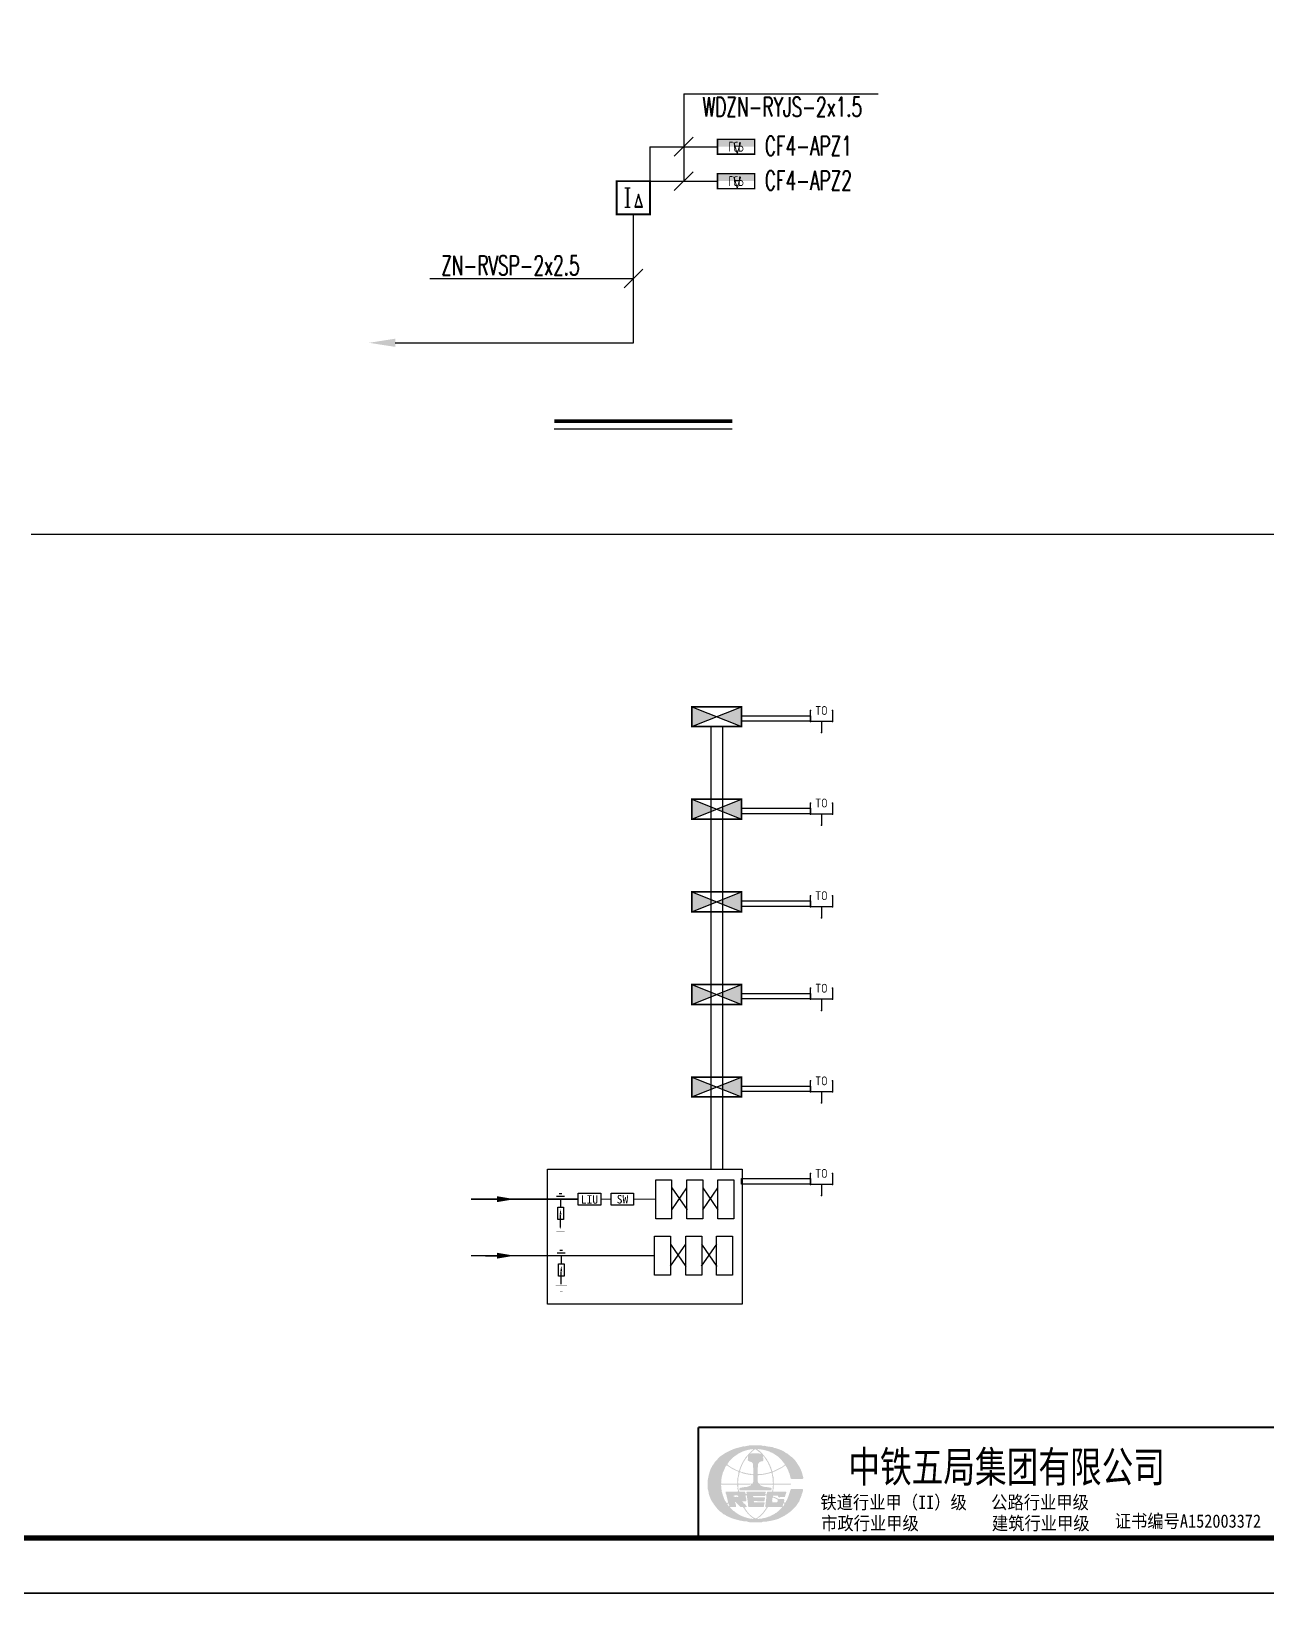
# Model space of a CAD drawing. Extents: x -124594 to 516503, y -3148 to 203159.
# Drawn here: x 29318 to 51674, y 143739 to 172017 of the extents above; entities that cross this region are included whole.
import ezdxf
from ezdxf.enums import TextEntityAlignment as Align

# ---------------------------------------------------------------- set-up
doc = ezdxf.new("R2010")
doc.units = 0
doc.header["$LTSCALE"] = 1000
doc.header["$MEASUREMENT"] = 0
doc.linetypes.add('ACAD_ISO03W100', pattern=[30, 12, -18])
doc.linetypes.add('CENTER2', pattern=[1.125, 0.75, -0.125, 0.125, -0.125])
for name, color, linetype in [('CABLETRAY_PDS', 5, 'Continuous'), ('DIM_SYMB', 3, 'Continuous'), ('ELEMENT', 3, 'Continuous'), ('EQUIP-消防', 3, 'Continuous'), ('EQUIP-通讯', 3, 'Continuous'), ('EQUIP_箱柜', 3, 'Continuous'), ('PC', 4, 'Continuous'), ('PUB_TITLE', 4, 'Continuous'), ('TEL_TEXT', 7, 'Continuous'), ('WIRE-2', 2, 'CENTER2'), ('WIRE-照明', 1, 'Continuous'), ('WIRE-通讯', 4, 'Continuous'), ('YELLOW', 2, 'Continuous'), ('图签目录', 255, 'Continuous'), ('打印框线', 7, 'Continuous'), ('标准打印框线2025-06-19-05-44', 7, 'Continuous')]:
    doc.layers.add(name, color=color, linetype=linetype)
doc.styles.add('_TEL_ATTDEF', font='GBENOR', dxfattribs={"width": 0.8, "height": 3, "bigfont": 'GBCBIG'})
doc.styles.add('_TEL_DIM', font='SIMPLEX', dxfattribs={"width": 0.8, "height": 3.5, "bigfont": 'HZTXT'})
doc.styles.add('HZDF2', font='bzxw.shx', dxfattribs={"width": 0.8, "bigfont": 'bzhz.shx'})
doc.styles.get("Standard").update_dxf_attribs({"font": 'gbenor.shx', "bigfont": 'gbcbig.shx'})
doc.styles.add('仿宋', font='仿宋_GB2312.ttf')
doc.styles.add('宋体', font='宋体.ttf')

# ---------------------------------------------------------------- blocks, each defined once
blk = doc.blocks.new('ELEMENT_漏电火灾监控')
at = {"color": 7}
for p, q in [((-151, 181), (-58, 181)), ((-112, 181), (-112, -169)), ((-98, 181), (-98, -169)), ((97, 64), (25, -172)), ((96, 31), (159, -172)), ((168, -172), (97, 64)), ((-152, -169), (-58, -169)), ((25, -172), (168, -172)), ((161, -161), (32, -161))]:
    blk.add_line(p, q, dxfattribs=at)
at = {"const_width": 35}
blk.add_lwpolyline([(-300, -300), (-300, 300), (300, 300), (300, -300)], close=True, dxfattribs=at)
blk = doc.blocks.new('$equip$00002564')
for p, q in [((-0.75, 0.6), (-0.75, 0)), ((-0.75, 0.6), (0.75, 0)), ((-0.75, 0), (0.75, 0.6)), ((0.75, 0.6), (-0.75, 0.6)), ((0.75, 0.6), (0.75, 0)), ((-0.75, 0), (0.75, 0))]:
    blk.add_line(p, q)
at = {"const_width": 0.05}
blk.add_lwpolyline([(-0.75, 0.6), (-0.75, 0), (0.75, 0), (0.75, 0.6), (-0.75, 0.6), (-0.75, 0)], dxfattribs=at)
for p in [(0, 0.6), (-0.75, 0.3), (0, 0), (0.75, 0.3)]:
    blk.add_point(p)
for points in [[(-0.75, 0.6), (0, 0.3), (-0.75, 0)], [(0.75, 0.6), (0, 0.3), (0.75, 0)]]:
    blk.add_solid(points)
at = {"color": 7, "style": '_TEL_DIM', "flags": 1}
blk.add_attdef('A', text='', height=0.00002, dxfattribs=at).set_placement((0, 0), align=Align.MIDDLE_CENTER)
blk = doc.blocks.new('$equip$00001847')
for p, q in [((-0.5, 0.499), (-0.5, 0.999)), ((0.5, 0.999), (0.5, 0.499)), ((0.5, 0.499), (-0.5, 0.499)), ((0, 0.5), (0, 0))]:
    blk.add_line(p, q)
for p in [(-0.5, 0.999), (0.5, 0.999), (-0.5, 0.499), (0, 0), (0.5, 0.499)]:
    blk.add_point(p)
at = {"color": 7, "style": '_TEL_DIM'}
blk.add_attdef('$TEXT$', text='', height=0.4, dxfattribs=at).set_placement((0, 0.999), align=Align.MIDDLE_CENTER)
at = {"color": 7, "style": '_TEL_DIM', "flags": 1}
blk.add_attdef('A', text='', height=0.00002, dxfattribs=at).set_placement((0, 0), align=Align.MIDDLE_CENTER)
blk = doc.blocks.new('*U65')
at = {"layer": 'EQUIP_箱柜'}
for points, const_width in [([(0, 135), (0, -135), (675, -135), (675, 135), (0, 135), (0, -135)], 25.7), ([(1, -68), (676, -68)], 135)]:
    blk.add_lwpolyline(points, dxfattribs=dict(at, const_width=const_width))
at = {"color": 7, "style": '_TEL_ATTDEF', "width": 0.8}
blk.add_text('LCP', height=180, dxfattribs=at).set_placement((199, -90))
at = {"layer": 'TEL_TEXT', "color": 7, "style": 'HZDF2', "width": 0.8}
blk.add_text('A', height=200, dxfattribs=at).set_placement((286, -78))
blk = doc.blocks.new('$element$00000532')
for p, q in [((-0.1, -0.283), (0.1, -0.283)), ((-0.1, -0.717), (-0.1, -0.283)), ((0, -0.002), (0, -0.433)), ((0.1, -0.283), (0.1, -0.717)), ((-0.188, -1), (0.187, -1)), ((-0.141, -1.094), (0.141, -1.094)), ((0.1, -0.717), (-0.1, -0.717)), ((0, -1), (0, -0.717)), ((-0.047, -1.188), (0.047, -1.188))]:
    blk.add_line(p, q)
for points in [[(0, -0.633), (-0.033, -0.433), (0.033, -0.433), (0, -0.633)], [(-0.033, -0.45), (0.033, -0.45), (0, -0.65), (0.033, -0.45)], [(0.033, -0.45), (0, -0.65), (-0.033, -0.45), (0.033, -0.45)]]:
    blk.add_solid(points)
at = {"flags": 9}
for p, height in [((0, -0.717), 0.000005), ((0, -1), 0.00000667)]:
    blk.add_attdef('S', p, '', height=height, dxfattribs=at)
blk = doc.blocks.new('$element$00000277')
at = {"const_width": 0.00667}
for points in [[(0, 0), (0, -0.375)], [(-0.25, -0.375), (0.25, -0.375)], [(-0.188, -0.5), (0.188, -0.5)], [(-0.062, -0.625), (0.062, -0.625)]]:
    blk.add_lwpolyline(points, dxfattribs=at)
at = {"flags": 9}
blk.add_attdef('S', (0, 0), '', height=0.00000667, dxfattribs=at)
blk = doc.blocks.new('$element$00000452')
at = {"const_width": 0.0233}
blk.add_lwpolyline([(0, 0), (0, -0.2)], dxfattribs=at)
blk.add_lwpolyline([(0, 0), (0, -0.2)])
blk.add_solid([(-0.05, -0.2), (0, -0.5), (0.05, -0.2)])
at = {"flags": 9}
blk.add_attdef('S', (0, 0), '', height=0.00000667, dxfattribs=at)
blk = doc.blocks.new('A$C0F185FAE')
h = blk.add_hatch(color=0)
h.dxf.hatch_style = 1
h.paths.add_polyline_path([(2022, 1331), (2014, 1348), (2009, 1355), (1997, 1369), (1987, 1384), (1982, 1391), (1972, 1406), (1948, 1430), (1937, 1442), (1913, 1466), (1866, 1499), (1843, 1518), (1800, 1556), (1778, 1563), (1767, 1569), (1750, 1585), (1695, 1616), (1666, 1630), (1606, 1653), (1576, 1663), (1561, 1668), (1531, 1678), (1503, 1683), (1489, 1688), (1463, 1700), (1440, 1700), (1428, 1702), (1406, 1710), (1353, 1714), (1327, 1718), (1275, 1731), (1253, 1727), (1240, 1729), (1219, 1738), (1106, 1738), (1050, 1738), (938, 1738), (893, 1728), (870, 1723), (825, 1713), (797, 1715), (782, 1713), (756, 1703), (716, 1694), (696, 1689), (656, 1678), (626, 1668), (611, 1663), (581, 1653), (557, 1642), (544, 1637), (519, 1628), (489, 1613), (474, 1606), (444, 1591), (398, 1565), (375, 1552), (331, 1522), (285, 1492), (263, 1474), (225, 1435), (227, 1429), (222, 1425), (199, 1403), (188, 1391), (166, 1369), (139, 1325), (124, 1304), (94, 1263), (95, 1254), (92, 1248), (84, 1244), (63, 1196), (54, 1172), (38, 1122), (31, 1098), (28, 1086), (22, 1063), (17, 1038), (14, 1025), (9, 1000), (10, 985), (8, 976), (0, 963), (0, 878), (0, 835), (0, 750), (12, 711), (17, 691), (22, 650), (32, 620), (37, 605), (47, 575), (72, 512), (89, 481), (128, 425), (136, 409), (141, 401), (153, 388), (178, 355), (190, 339), (216, 306), (239, 283), (251, 271), (275, 247), (310, 224), (326, 210), (356, 181), (383, 172), (396, 165), (419, 147), (503, 108), (546, 91), (634, 63), (669, 55), (686, 51), (719, 41), (733, 37), (741, 35), (756, 34), (781, 29), (794, 27), (819, 22), (870, 20), (895, 15), (944, 0), (1054, 0), (1109, 0), (1219, 0), (1234, 5), (1241, 8), (1256, 13), (1314, 14), (1343, 17), (1400, 28), (1436, 34), (1453, 37), (1488, 47), (1549, 61), (1580, 71), (1638, 97), (1673, 114), (1690, 123), (1725, 141), (1748, 155), (1759, 163), (1781, 178), (1798, 186), (1805, 191), (1819, 203), (1847, 223), (1860, 233), (1888, 253), (1932, 297), (1953, 319), (1997, 363), (2024, 406), (2038, 428), (2069, 469), (2080, 505), (2087, 523), (2103, 556), (2109, 577), (2114, 588), (2125, 606), (2124, 624), (2127, 634), (2135, 650), (2148, 686), (2153, 706), (2157, 744), (2153, 743), (2150, 747), (2150, 750), (2043, 750), (1989, 750), (1882, 750), (1866, 713), (1859, 694), (1847, 656), (1837, 626), (1832, 611), (1822, 581), (1805, 538), (1795, 516), (1772, 475), (1767, 458), (1761, 449), (1747, 438), (1739, 444), (1735, 447), (1725, 450), (1723, 459), (1722, 469), (1730, 487), (1731, 499), (1728, 519), (1725, 521), (1725, 525), (1678, 525), (1654, 525), (1606, 525), (1556, 552), (1530, 564), (1475, 581), (1475, 589), (1475, 593), (1475, 600), (1520, 600), (1543, 600), (1588, 600), (1592, 583), (1597, 575), (1610, 563), (1618, 558), (1627, 561), (1631, 569), (1676, 569), (1699, 569), (1744, 569), (1754, 607), (1761, 626), (1775, 663), (1778, 675), (1776, 684), (1769, 694), (1656, 694), (1600, 694), (1488, 694), (1480, 700), (1479, 711), (1485, 719), (1485, 739), (1487, 750), (1494, 769), (1494, 801), (1494, 818), (1494, 850), (1646, 850), (1723, 850), (1875, 850), (1882, 858), (1883, 865), (1882, 875), (1729, 875), (1653, 875), (1500, 875), (1501, 879), (1497, 882), (1494, 881), (1494, 911), (1494, 926), (1494, 956), (1491, 956), (1490, 956), (1488, 956), (1488, 981), (1488, 994), (1488, 1019), (1475, 1061), (1471, 1084), (1469, 1128), (1490, 1140), (1502, 1145), (1525, 1153), (1575, 1178), (1600, 1191), (1650, 1216), (1691, 1240), (1710, 1253), (1747, 1281), (1756, 1283), (1762, 1281), (1769, 1275), (1768, 1267), (1771, 1260), (1778, 1256), (1793, 1226), (1801, 1211), (1816, 1181), (1828, 1149), (1834, 1133), (1847, 1100), (1852, 1094), (1853, 1089), (1853, 1081), (1861, 1051), (1865, 1036), (1872, 1006), (1875, 994), (1880, 987), (1891, 981), (1995, 981), (2047, 981), (2150, 981), (2161, 1001), (2162, 1017), (2153, 1038), (2136, 1109), (2124, 1145), (2094, 1213), (2068, 1262), (2054, 1286)])
h.paths.add_polyline_path([(1740, 1311), (1738, 1297), (1697, 1267), (1676, 1253), (1631, 1228), (1596, 1211), (1579, 1202), (1544, 1185), (1536, 1182), (1533, 1181), (1525, 1178), (1503, 1167), (1491, 1161), (1469, 1150), (1459, 1156), (1454, 1163), (1453, 1175), (1444, 1197), (1441, 1208), (1435, 1231), (1423, 1256), (1418, 1268), (1410, 1294), (1395, 1324), (1387, 1339), (1372, 1369), (1357, 1386), (1350, 1397), (1344, 1419), (1299, 1475), (1277, 1504), (1231, 1560), (1198, 1596), (1179, 1612), (1138, 1638), (1131, 1642), (1128, 1649), (1131, 1656), (1179, 1650), (1203, 1647), (1250, 1641), (1280, 1632), (1295, 1628), (1325, 1622), (1355, 1612), (1370, 1607), (1400, 1597), (1420, 1584), (1433, 1579), (1456, 1575), (1477, 1558), (1489, 1551), (1513, 1538), (1561, 1506), (1585, 1488), (1628, 1450), (1670, 1404), (1690, 1381), (1728, 1331), (1738, 1321)], flags=16)
h.paths.add_polyline_path([(1428, 1181), (1438, 1147), (1432, 1140), (1428, 1137), (1419, 1135), (1337, 1113), (1296, 1104), (1213, 1088), (1180, 1088), (1164, 1088), (1131, 1088), (1131, 1150), (1131, 1181), (1131, 1244), (1134, 1244), (1135, 1244), (1138, 1244), (1138, 1271), (1138, 1285), (1138, 1313), (1144, 1318), (1147, 1323), (1147, 1331), (1155, 1335), (1158, 1342), (1156, 1350), (1183, 1366), (1198, 1373), (1228, 1381), (1241, 1380), (1251, 1386), (1256, 1397), (1256, 1421), (1256, 1433), (1256, 1456), (1247, 1465), (1245, 1476), (1250, 1488), (1255, 1488), (1257, 1490), (1260, 1494), (1281, 1467), (1291, 1454), (1310, 1425), (1325, 1403), (1332, 1392), (1347, 1369), (1365, 1334), (1373, 1316), (1391, 1281), (1398, 1261), (1402, 1251), (1410, 1231), (1422, 1198)], flags=16)
h.paths.add_polyline_path([(1444, 1119), (1454, 1066), (1459, 1040), (1469, 988), (1466, 955), (1467, 939), (1472, 906), (1478, 895), (1477, 885), (1469, 875), (1345, 875), (1283, 875), (1160, 875), (1146, 891), (1140, 900), (1131, 919), (1131, 976), (1131, 1005), (1131, 1063), (1138, 1058), (1147, 1061), (1150, 1069), (1175, 1069), (1188, 1069), (1213, 1069), (1220, 1070), (1224, 1071), (1231, 1072), (1261, 1077), (1276, 1080), (1306, 1085), (1361, 1098), (1389, 1105)], flags=16)
h.paths.add_polyline_path([(1469, 850), (1469, 847), (1470, 845), (1472, 844), (1479, 837), (1478, 824), (1469, 819), (1469, 786), (1469, 770), (1469, 738), (1462, 721), (1460, 712), (1456, 694), (1415, 694), (1395, 694), (1353, 694), (1350, 690), (1348, 688), (1344, 684), (1339, 664), (1337, 654), (1331, 634), (1322, 632), (1316, 633), (1306, 638), (1304, 650), (1305, 657), (1310, 669), (1315, 677), (1314, 687), (1306, 694), (1136, 694), (1051, 694), (881, 694), (882, 690), (878, 688), (876, 668), (877, 657), (881, 638), (875, 640), (869, 637), (866, 631), (863, 634), (862, 635), (859, 638), (852, 660), (848, 671), (844, 694), (791, 694), (765, 694), (713, 694), (713, 697), (712, 699), (709, 700), (703, 720), (700, 730), (694, 750), (694, 790), (694, 810), (694, 850), (799, 850), (851, 850), (956, 850), (959, 858), (969, 861), (975, 856), (979, 851), (981, 847), (981, 841), (968, 836), (961, 832), (950, 822), (920, 812), (905, 807), (875, 797), (871, 796), (869, 795), (866, 794), (849, 794), (841, 794), (825, 794), (818, 793), (814, 792), (806, 791), (776, 786), (761, 783), (731, 778), (728, 774), (726, 773), (722, 769), (715, 753), (716, 740), (725, 725), (1010, 725), (1153, 725), (1438, 725), (1436, 730), (1437, 734), (1441, 738), (1447, 753), (1446, 764), (1438, 778), (1430, 779), (1426, 780), (1419, 781), (1396, 785), (1385, 787), (1363, 791), (1355, 792), (1351, 793), (1344, 794), (1331, 794), (1325, 794), (1313, 794), (1293, 799), (1283, 801), (1263, 806), (1229, 814), (1212, 822), (1185, 844), (1182, 847), (1184, 852), (1188, 853), (1193, 858), (1203, 857), (1206, 850), (1311, 850), (1364, 850)], flags=16)
h.paths.add_polyline_path([(1194, 1550), (1184, 1546), (1175, 1549), (1169, 1556), (1096, 1556), (1060, 1556), (988, 1556), (985, 1549), (976, 1546), (969, 1550), (969, 1556), (969, 1560), (969, 1566), (1005, 1597), (1023, 1613), (1060, 1644), (1068, 1651), (1076, 1653), (1088, 1650), (1125, 1618), (1144, 1603), (1185, 1575), (1193, 1569), (1197, 1561)], flags=16)
h.paths.add_polyline_path([(1031, 1238), (1031, 1180), (1031, 1151), (1031, 1094), (1015, 1086), (1005, 1085), (988, 1088), (969, 1096), (957, 1098), (938, 1094), (911, 1104), (897, 1107), (869, 1110), (847, 1117), (836, 1119), (813, 1122), (794, 1132), (783, 1135), (763, 1138), (747, 1141), (738, 1148), (731, 1163), (742, 1201), (748, 1220), (763, 1256), (789, 1319), (805, 1349), (841, 1406), (852, 1420), (858, 1428), (866, 1444), (881, 1458), (887, 1468), (894, 1488), (901, 1488), (905, 1488), (913, 1488), (913, 1463), (913, 1450), (913, 1425), (903, 1417), (902, 1404), (910, 1394), (940, 1379), (955, 1372), (988, 1363), (1006, 1346), (1015, 1335), (1025, 1313), (1025, 1283), (1025, 1268), (1025, 1238), (1028, 1238), (1029, 1238)], flags=16)
h.paths.add_polyline_path([(1494, 556), (1525, 538), (1542, 530), (1575, 516), (1583, 499), (1585, 487), (1581, 469), (1574, 464), (1570, 459), (1569, 450), (1526, 450), (1505, 450), (1463, 450), (1463, 453), (1462, 455), (1460, 456), (1457, 494), (1458, 513), (1463, 550), (1473, 558), (1482, 559)], flags=16)
h.paths.add_polyline_path([(1031, 1063), (1031, 1003), (1031, 973), (1031, 913), (1022, 899), (1018, 891), (1013, 875), (885, 875), (821, 875), (694, 875), (696, 880), (695, 884), (691, 888), (682, 903), (683, 918), (694, 931), (694, 964), (694, 980), (694, 1013), (707, 1048), (711, 1068), (713, 1106), (719, 1114), (721, 1119), (725, 1128), (754, 1125), (768, 1120), (794, 1106), (868, 1088), (906, 1081), (981, 1069), (999, 1069), (1008, 1069), (1025, 1069), (1025, 1065), (1028, 1062)], flags=16)
h.paths.add_polyline_path([(1321, 612), (1325, 606), (1325, 588), (1325, 578), (1325, 559), (1324, 548), (1323, 543), (1322, 531), (1317, 486), (1315, 464), (1310, 419), (1306, 391), (1304, 378), (1300, 350), (1306, 345), (1311, 343), (1319, 344), (1321, 338), (1322, 336), (1325, 331), (1291, 280), (1273, 255), (1235, 206), (1208, 180), (1195, 167), (1169, 141), (1156, 135), (1150, 130), (1141, 119), (1120, 102), (1107, 95), (1081, 88), (1038, 109), (1017, 121), (978, 150), (931, 195), (909, 221), (872, 275), (860, 289), (855, 296), (847, 313), (838, 319), (834, 326), (834, 338), (854, 343), (864, 345), (884, 350), (881, 360), (879, 365), (875, 375), (870, 375), (868, 375), (863, 375), (863, 379), (863, 381), (863, 384), (845, 408), (833, 418), (806, 431), (806, 435), (806, 437), (806, 441), (800, 451), (793, 455), (781, 456), (781, 464), (781, 468), (781, 475), (816, 475), (834, 475), (869, 475), (868, 479), (872, 481), (871, 509), (870, 523), (869, 550), (861, 568), (859, 578), (856, 597), (862, 607), (870, 612), (881, 613), (887, 591), (889, 579), (891, 556), (898, 519), (900, 500), (900, 463), (905, 448), (908, 440), (913, 425), (913, 400), (913, 388), (913, 363), (920, 358), (924, 353), (925, 344), (1060, 344), (1128, 344), (1263, 344), (1262, 347), (1265, 351), (1269, 350), (1273, 375), (1275, 388), (1278, 413), (1286, 426), (1285, 438), (1275, 450), (1185, 450), (1140, 450), (1050, 450), (1051, 453), (1049, 455), (1047, 456), (1041, 465), (1042, 475), (1050, 481), (1078, 481), (1091, 481), (1119, 481), (1119, 479), (1119, 478), (1119, 475), (1180, 475), (1211, 475), (1272, 475), (1276, 479), (1278, 481), (1281, 484), (1287, 500), (1289, 508), (1291, 525), (1298, 538), (1297, 551), (1288, 563), (1189, 563), (1140, 563), (1041, 563), (1036, 568), (1033, 570), (1028, 575), (1024, 581), (1025, 589), (1031, 594), (1135, 594), (1187, 594), (1291, 594), (1297, 600), (1300, 603), (1306, 609), (1313, 614)], flags=16)
h.paths.add_polyline_path([(1726, 429), (1732, 426), (1735, 419), (1729, 398), (1725, 387), (1713, 369), (1709, 362), (1701, 359), (1694, 363), (1699, 383), (1701, 393), (1706, 413), (1707, 421), (1711, 426), (1719, 428)], flags=16)
h.paths.add_polyline_path([(1026, 1638), (1019, 1631), (1006, 1628), (970, 1592), (952, 1574), (916, 1538), (912, 1529), (906, 1522), (873, 1491), (858, 1472), (834, 1431), (819, 1409), (812, 1398), (797, 1375), (782, 1345), (774, 1330), (759, 1300), (737, 1249), (727, 1222), (709, 1169), (707, 1163), (700, 1160), (694, 1163), (693, 1168), (686, 1172), (681, 1169), (648, 1183), (631, 1191), (600, 1210), (570, 1225), (555, 1232), (525, 1247), (519, 1254), (515, 1256), (506, 1260), (503, 1267), (496, 1270), (488, 1269), (469, 1285), (460, 1294), (444, 1313), (459, 1338), (467, 1351), (484, 1375), (526, 1416), (546, 1437), (588, 1478), (612, 1497), (625, 1505), (650, 1522), (654, 1530), (661, 1533), (669, 1531), (677, 1542), (682, 1547), (694, 1553), (729, 1571), (746, 1580), (781, 1597), (830, 1615), (856, 1623), (906, 1635), (949, 1644), (970, 1648), (1013, 1653), (1017, 1658), (1025, 1656), (1028, 1650)], flags=16)
h.paths.add_polyline_path([(1675, 344), (1677, 336), (1676, 331), (1672, 325), (1643, 296), (1629, 282), (1600, 253), (1583, 241), (1574, 234), (1556, 222), (1553, 214), (1546, 211), (1538, 213), (1530, 202), (1524, 197), (1513, 191), (1488, 178), (1475, 172), (1450, 159), (1418, 140), (1399, 132), (1363, 122), (1317, 103), (1293, 97), (1244, 91), (1215, 81), (1199, 79), (1169, 81), (1153, 75), (1145, 73), (1128, 69), (1126, 71), (1125, 73), (1122, 75), (1144, 101), (1158, 112), (1188, 128), (1211, 152), (1223, 164), (1247, 188), (1279, 226), (1294, 246), (1322, 288), (1330, 291), (1333, 298), (1331, 306), (1346, 320), (1353, 328), (1366, 344), (1482, 346), (1540, 345), (1656, 341), (1664, 342), (1668, 342)], flags=16)
h.paths.add_polyline_path([(697, 1138), (689, 1075), (684, 1043), (669, 981), (669, 939), (669, 918), (669, 875), (524, 875), (451, 875), (306, 875), (308, 880), (307, 884), (303, 888), (302, 890), (304, 894), (306, 894), (306, 919), (306, 931), (306, 956), (308, 964), (308, 968), (309, 975), (314, 1005), (317, 1020), (322, 1050), (331, 1074), (334, 1087), (338, 1113), (357, 1149), (365, 1168), (381, 1206), (394, 1242), (404, 1259), (428, 1288), (443, 1280), (450, 1276), (463, 1266), (502, 1240), (522, 1227), (563, 1203), (588, 1191), (600, 1185), (625, 1172), (655, 1162), (670, 1155)], flags=16)
h.paths.add_polyline_path([(669, 850), (664, 828), (666, 815), (675, 794), (673, 769), (673, 756), (678, 731), (686, 718), (684, 706), (675, 694), (568, 694), (514, 694), (406, 694), (404, 676), (405, 667), (409, 650), (419, 626), (423, 613), (428, 588), (438, 548), (443, 528), (453, 488), (453, 480), (455, 475), (459, 469), (461, 459), (461, 453), (456, 444), (445, 440), (440, 439), (428, 438), (426, 440), (422, 444), (387, 495), (373, 523), (353, 581), (341, 613), (336, 629), (328, 663), (319, 683), (316, 696), (319, 719), (314, 731), (311, 738), (306, 750), (309, 780), (308, 795), (303, 825), (297, 833), (299, 844), (306, 850), (451, 850), (524, 850)], flags=16)
h.paths.add_polyline_path([(687, 594), (690, 585), (688, 575), (678, 573), (669, 572), (652, 576), (641, 576), (625, 569), (613, 578), (602, 580), (588, 575), (590, 580), (588, 584), (584, 588), (583, 596), (591, 605), (600, 603), (602, 602), (606, 604), (606, 606), (633, 606), (646, 606), (672, 606), (674, 604), (676, 603), (678, 600)], flags=16)
h.paths.add_polyline_path([(800, 344), (803, 336), (805, 332), (809, 325), (821, 311), (826, 304), (834, 288), (842, 284), (845, 277), (844, 269), (872, 240), (885, 224), (906, 191), (955, 144), (981, 122), (1035, 81), (1029, 74), (1021, 72), (1013, 75), (994, 84), (982, 85), (963, 81), (910, 95), (884, 102), (831, 116), (810, 127), (798, 131), (775, 138), (723, 162), (698, 177), (650, 209), (646, 217), (640, 220), (631, 219), (615, 238), (604, 247), (581, 259), (551, 289), (536, 304), (506, 334), (510, 337), (512, 339), (513, 344), (563, 344), (588, 344), (638, 344), (637, 348), (641, 350), (637, 394), (632, 416), (616, 456), (622, 458), (626, 457), (631, 453), (675, 409), (697, 388), (741, 344), (764, 344), (776, 344)], flags=16)
h.paths.add_polyline_path([(469, 425), (476, 404), (480, 393), (488, 372), (485, 365), (479, 362), (472, 363), (467, 374), (464, 380), (456, 391), (448, 399), (446, 408), (450, 419), (456, 424), (461, 426)], flags=16)
blk = doc.blocks.new('ztwj08_202506190545')
at = {"const_width": 35.9}
for points in [[(86150, 3000), (125150, 3000)], [(86150, 3000), (86150, 1000)]]:
    blk.add_lwpolyline(points, dxfattribs=at)
at = {"xscale": 0.7999999999999925, "yscale": 0.7999999999999925, "zscale": 0.7999999999999925}
blk.add_blockref('A$C0F185FAE', (86319, 1284), dxfattribs=at)
at = {"style": '宋体'}
for s, height, width, p in [('中铁五局集团有限公司', 560, 0.75, (91728, 2299)), ('铁道行业甲（II）级   公路行业甲级 ', 240, 0.9, (90860, 1649)), ('市政行业甲级         建筑行业甲级  ', 240, 0.9, (90946, 1270)), ('证书编号A152003372', 240, 0.9, (95008, 1311))]:
    blk.add_text(s, height=height, rotation=360, dxfattribs=dict(at, width=width)).set_placement(p, align=Align.MIDDLE)
at = {"layer": '图签目录', "lineweight": 30, "width": 0.8, "flags": 104}
for tag, p in [('建设单位', (101550, 2466)), ('工程名称', (109550, 2492)), ('图纸名称', (117550, 2500))]:
    blk.add_attdef(tag, text='', height=300, dxfattribs=at).set_placement(p, align=Align.MIDDLE_CENTER)
at = {"layer": '图签目录', "style": '宋体', "width": 0.8}
for tag, p in [('图纸编号', (123858, 2513)), ('图纸时间', (115675, 1528)), ('设计号', (119550, 1500))]:
    blk.add_attdef(tag, text='', height=300, dxfattribs=at).set_placement(p, align=Align.MIDDLE)
for tag, p in [('65', (121547, 1364)), ('3', (123847, 1347))]:
    blk.add_attdef(tag, text='', height=300, dxfattribs=at).set_placement(p, align=Align.CENTER)

msp = doc.modelspace()

# ---------------------------------------------------------------- linework, layer by layer
msp.add_line((29318, 162917), (53601, 162917))
at = {"layer": 'CABLETRAY_PDS'}
for p, q in [((42169, 159530), (42169, 159630)), ((42169, 159630), (43417, 159630)), ((43417, 159530), (42169, 159530)), ((43417, 159630), (43417, 159530)), ((41624, 159433), (41824, 159433)), ((41624, 151414), (41624, 159433)), ((41824, 159433), (41824, 151414)), ((42169, 157855), (42169, 157955)), ((42169, 157955), (43417, 157955)), ((43417, 157855), (42169, 157855)), ((43417, 157955), (43417, 157855)), ((42169, 156179), (42169, 156279)), ((42169, 156279), (43417, 156279)), ((43417, 156179), (42169, 156179)), ((43417, 156279), (43417, 156179)), ((42169, 154503), (42169, 154603)), ((42169, 154603), (43417, 154603)), ((43417, 154503), (42169, 154503)), ((43417, 154603), (43417, 154503)), ((42169, 152828), (42169, 152928)), ((42169, 152928), (43417, 152928)), ((43417, 152828), (42169, 152828)), ((43417, 152928), (43417, 152828)), ((41824, 151414), (41624, 151414)), ((42169, 151152), (42169, 151252)), ((42169, 151252), (43417, 151252)), ((43417, 151152), (42169, 151152)), ((43417, 151252), (43417, 151152))]:
    msp.add_line(p, q, dxfattribs=at)
at = {"layer": 'DIM_SYMB', "const_width": 70}
msp.add_lwpolyline([(38782, 164961), (42002, 164961)], dxfattribs=at)
at = {"layer": 'DIM_SYMB'}
msp.add_lwpolyline([(38782, 164821), (42002, 164821)], dxfattribs=at)
msp.add_lwpolyline([(38659, 151420), (42181, 151420), (42181, 148980), (38659, 148980)], close=True, dxfattribs=at)
at = {"layer": 'PC'}
for p, q in [((40908, 150688), (41182, 151086)), ((40908, 151086), (41184, 150686)), ((41468, 151086), (41744, 150686)), ((41468, 150688), (41742, 151086)), ((40888, 149665), (41162, 150063)), ((40888, 150063), (41163, 149663)), ((41448, 150063), (41723, 149663)), ((41448, 149665), (41722, 150063))]:
    msp.add_line(p, q, dxfattribs=at)
for points in [[(40618, 151232), (40906, 151232), (40906, 150527), (40618, 150527)], [(41182, 151232), (41471, 151232), (41471, 150527), (41182, 150527)], [(41740, 151232), (42029, 151232), (42029, 150527), (41740, 150527)], [(39216, 150988), (39625, 150988), (39625, 150771), (39216, 150771)], [(39809, 150988), (40218, 150988), (40218, 150771), (39809, 150771)], [(40597, 150209), (40886, 150209), (40886, 149505), (40597, 149505)], [(41162, 150209), (41450, 150209), (41450, 149505), (41162, 149505)], [(41720, 150209), (42008, 150209), (42008, 149505), (41720, 149505)]]:
    msp.add_lwpolyline(points, close=True, dxfattribs=at)
at = {"layer": 'PUB_TITLE'}
msp.add_lwpolyline([(-2710, 143749), (81390, 143749), (81390, 203149), (-2710, 203149)], close=True, dxfattribs=at)
at = {"layer": 'PUB_TITLE', "const_width": 100}
msp.add_lwpolyline([(-210, 144749), (80390, 144749), (80390, 202149), (-210, 202149)], close=True, dxfattribs=at)
at = {"layer": 'TEL_TEXT'}
for p, q in [((41124, 170887), (44645, 170887)), ((41124, 170887), (41124, 169304)), ((41294, 170098), (40953, 169756)), ((41294, 169475), (40953, 169134)), ((40044, 167371), (40385, 167712)), ((36529, 167541), (40215, 167541))]:
    msp.add_line(p, q, dxfattribs=at)
at = {"layer": 'WIRE-2', "linetype": 'ByBlock', "const_width": 15.7}
for points in [[(39216, 150880), (37278, 150880)], [(39809, 150880), (39625, 150880)], [(40218, 150880), (40618, 150880)], [(40597, 149857), (37278, 149857)], [(39216, 149857), (37278, 149857)]]:
    msp.add_lwpolyline(points, dxfattribs=at)
at = {"layer": 'WIRE-照明', "linetype": 'Continuous'}
for p, q in [((40512, 169927), (41735, 169927)), ((40512, 169927), (40512, 169304)), ((40512, 169304), (41735, 169304)), ((40215, 166378), (40215, 168704)), ((35906, 166378), (40215, 166378))]:
    msp.add_line(p, q, dxfattribs=at)
msp.add_solid([(35906, 166304), (35906, 166453), (35429, 166378)], dxfattribs=at)
at = {"layer": 'WIRE-通讯', "const_width": 24.5}
for points in [[(37278, 150880), (39216, 150880)], [(37278, 149857), (40597, 149857)]]:
    msp.add_lwpolyline(points, dxfattribs=at)
at = {"layer": '打印框线'}
msp.add_lwpolyline([(-2710, 143749), (-2710, 203149), (81390, 203149), (81390, 143749)], close=True, dxfattribs=at)
at = {"layer": '标准打印框线2025-06-19-05-44', "const_width": 20}
msp.add_lwpolyline([(-2710, 143749), (81390, 143749), (81390, 203149), (-2710, 203149)], close=True, dxfattribs=at)

# ---------------------------------------------------------------- block references
at = {"layer": 'ELEMENT'}
for name, p, xscale, yscale, zscale, rotation in [('$element$00000452', (37535, 150880), -1058.4, 1058.4, 1058.4, 89.99999999997529), ('$element$00000532', (38895, 150365), 514.5, 514.5, 514.5, 180), ('$element$00000452', (37535, 149857), -1058.4, 1058.4, 1058.4, 89.99999999997529), ('$element$00000532', (38909, 149342), 514.5, 514.5, 514.5, 180)]:
    msp.add_blockref(name, p, dxfattribs=dict(at, xscale=xscale, yscale=yscale, zscale=zscale, rotation=rotation))
at = {"layer": 'ELEMENT', "xscale": 411.6, "yscale": 411.6, "zscale": 411.6}
for p in [(38895, 150494), (38909, 149471)]:
    msp.add_blockref('$element$00000277', p, dxfattribs=at)
at = {"layer": 'EQUIP-消防'}
msp.add_blockref('ELEMENT_漏电火灾监控', (40212, 169004), dxfattribs=at)
at = {"layer": 'EQUIP-通讯', "xscale": 600, "yscale": 600, "zscale": 600}
for p in [(41719, 159433), (41719, 157757), (41719, 156081), (41719, 154405), (41719, 152730)]:
    msp.add_blockref('$equip$00002564', p, dxfattribs=at)
at = {"layer": 'EQUIP-通讯'}
ref = msp.add_blockref('$equip$00001847', (43616, 159325), dxfattribs=dict(at, xscale=400, yscale=400, zscale=400))
ref.add_attrib('$TEXT$', 'TO', dxfattribs={"layer": '0', "color": 7, "height": 160, "style": '_TEL_ATTDEF'}).set_placement((43616, 159724), align=Align.MIDDLE_CENTER)
ref = msp.add_blockref('$equip$00001847', (43616, 157649), dxfattribs=dict(at, xscale=400, yscale=400, zscale=400))
ref.add_attrib('$TEXT$', 'TO', dxfattribs={"layer": '0', "color": 7, "height": 160, "style": '_TEL_ATTDEF'}).set_placement((43616, 158049), align=Align.MIDDLE_CENTER)
ref = msp.add_blockref('$equip$00001847', (43616, 155973), dxfattribs=dict(at, xscale=400, yscale=400, zscale=400))
ref.add_attrib('$TEXT$', 'TO', dxfattribs={"layer": '0', "color": 7, "height": 160, "style": '_TEL_ATTDEF'}).set_placement((43616, 156373), align=Align.MIDDLE_CENTER)
ref = msp.add_blockref('$equip$00001847', (43616, 154297), dxfattribs=dict(at, xscale=400, yscale=400, zscale=400))
ref.add_attrib('$TEXT$', 'TO', dxfattribs={"layer": '0', "color": 7, "height": 160, "style": '_TEL_ATTDEF'}).set_placement((43616, 154697), align=Align.MIDDLE_CENTER)
ref = msp.add_blockref('$equip$00001847', (43616, 152622), dxfattribs=dict(at, xscale=400, yscale=400, zscale=400))
ref.add_attrib('$TEXT$', 'TO', dxfattribs={"layer": '0', "color": 7, "height": 160, "style": '_TEL_ATTDEF'}).set_placement((43616, 153021), align=Align.MIDDLE_CENTER)
ref = msp.add_blockref('$equip$00001847', (43616, 150946), dxfattribs=dict(at, xscale=400, yscale=400, zscale=400))
ref.add_attrib('$TEXT$', 'TO', dxfattribs={"layer": '0', "color": 7, "height": 160, "style": '_TEL_ATTDEF'}).set_placement((43616, 151346), align=Align.MIDDLE_CENTER)
at = {"layer": 'EQUIP_箱柜', "xscale": -1, "rotation": 180}
for p in [(41735, 169927), (41735, 169304)]:
    msp.add_blockref('*U65', p, dxfattribs=at)
at = {"layer": '打印框线'}
msp.add_blockref('ztwj08_202506190545', (-44760, 143749), dxfattribs=at)

# ---------------------------------------------------------------- texts
at = {"layer": 'TEL_TEXT', "style": '_TEL_DIM', "width": 0.64}
for s, p in [('WDZN-RYJS-2x1.5', (41463, 170472, -3)), ('CF4-APZ1', (42592, 169766)), ('CF4-APZ2', (42592, 169143)), ('ZN-RVSP-2x2.5', (36735, 167605, -3))]:
    msp.add_text(s, height=350, dxfattribs=at).set_placement(p)
at = {"layer": 'YELLOW', "linetype": 'ACAD_ISO03W100', "style": '仿宋'}
for s, p in [('LIU', (39261, 150798)), ('SW', (39911, 150802))]:
    msp.add_text(s, height=154.3, dxfattribs=at).set_placement(p)

doc.saveas('drawing.dxf')
